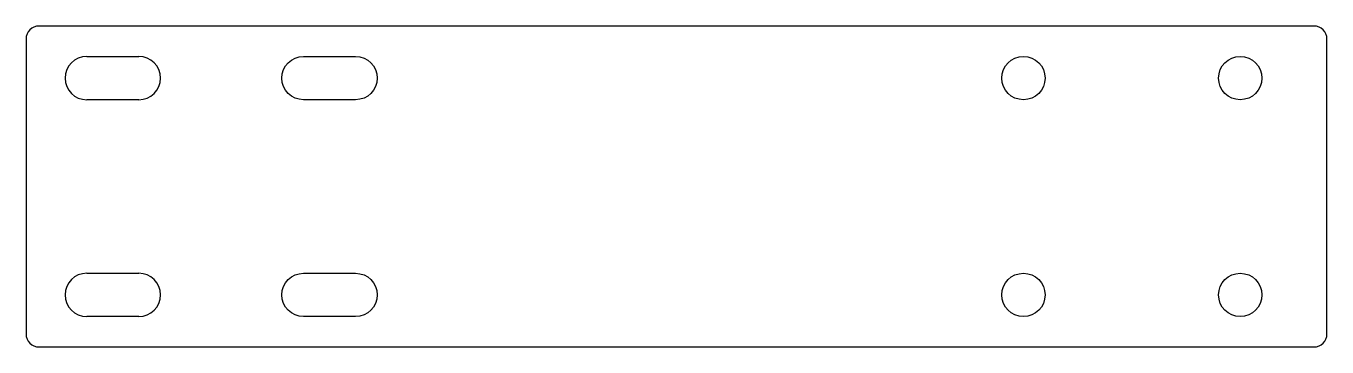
# Model space of a CAD drawing. Header units: millimetres. Extents: x -150 to 150, y -37 to 37.
import ezdxf

# ---------------------------------------------------------------- set-up
doc = ezdxf.new("R2010")
doc.units = ezdxf.units.MM
doc.layers.get('0').update_dxf_attribs({"linetype": 'CONTINUOUS'})

msp = doc.modelspace()

# ---------------------------------------------------------------- linework, layer by layer
for p, q in [((147, 37), (-147, 37)), ((-150, 34), (-150, -34)), ((150, -34), (150, 34)), ((-136, 30), (-124, 30)), ((-124, 20), (-136, 20)), ((-136, -20), (-124, -20)), ((-124, -30), (-136, -30)), ((-147, -37), (147, -37))]:
    msp.add_line(p, q)
for points in [[(-86, 30), (-74, 30, -1), (-74, 20), (-86, 20, -1)], [(-86, -20), (-74, -20, -1), (-74, -30), (-86, -30, -1)]]:
    msp.add_lwpolyline(points, format="xyb", close=True)
for centre in [(80, 25), (130, 25), (80, -25), (130, -25)]:
    msp.add_circle(centre, 5)
for centre, radius, start, end in [((-147, 34), 3, 90, 180), ((147, 34), 3, 0, 90), ((-136, 25), 5, 90, 270), ((-124, 25), 5, -90, 90), ((-136, -25), 5, 90, 270), ((-124, -25), 5, -90, 90), ((-147, -34), 3, 180, 270), ((147, -34), 3, 270, 360)]:
    msp.add_arc(centre, radius, start, end)

doc.saveas('drawing.dxf')
